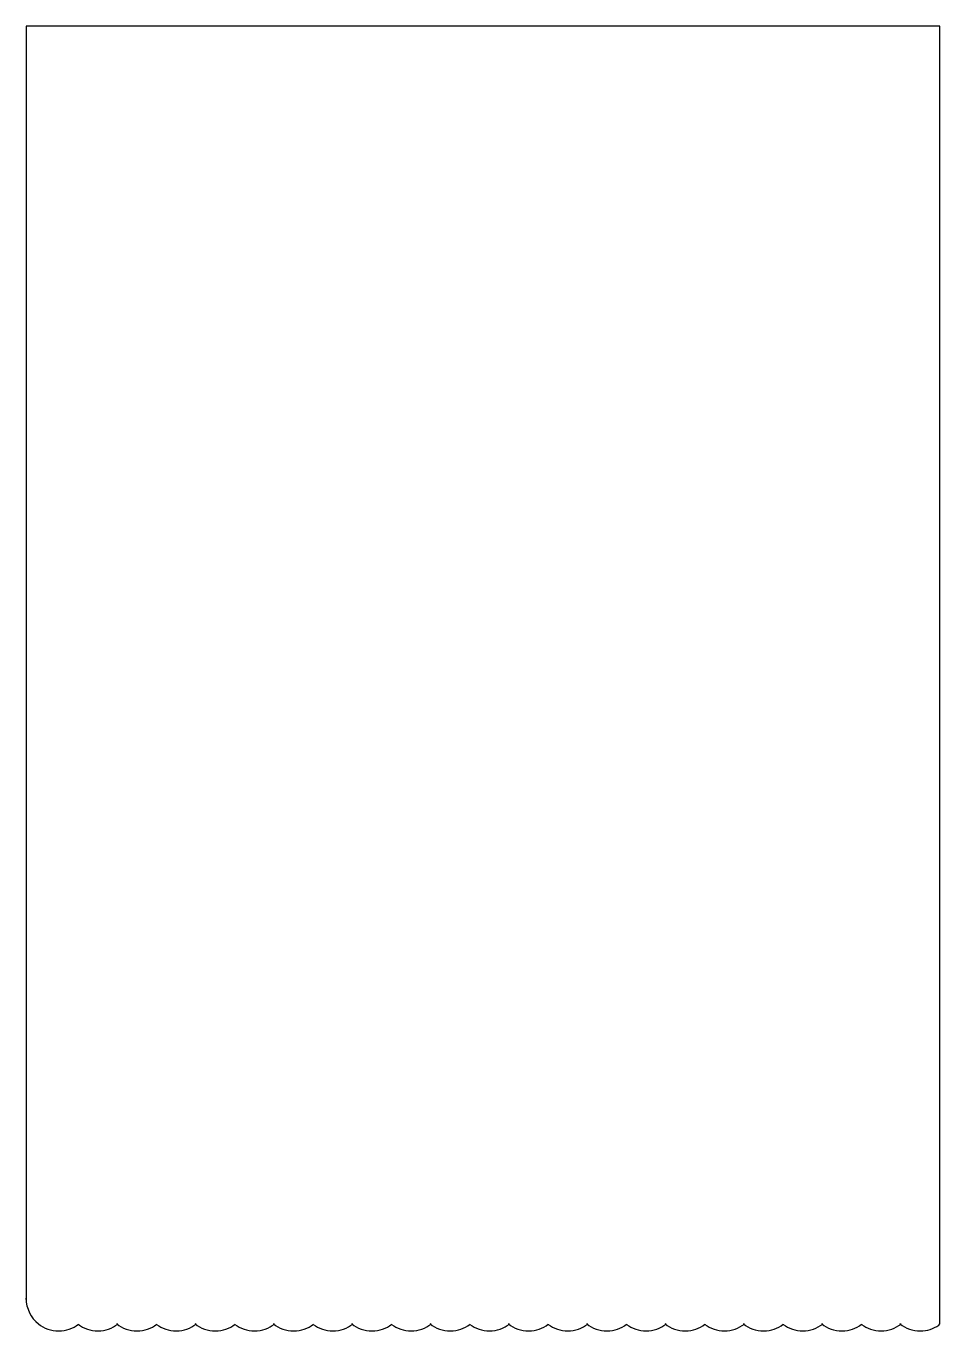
# Model space of a CAD drawing. Header units: centimetres. Extents: x -6.7 to 6.7, y -9.5 to 9.5.
import ezdxf

# ---------------------------------------------------------------- set-up
doc = ezdxf.new("R2010")
doc.units = ezdxf.units.CM
doc.header["$MEASUREMENT"] = 0
doc.layers.add('Camada 1', color=7, linetype='Continuous')

msp = doc.modelspace()

# ---------------------------------------------------------------- linework, layer by layer
at = {"layer": 'Camada 1'}
for points, knots in [([(-0.75774, -9.42429), (-0.83804, -9.48604), (-0.93861, -9.52277), (-1.04772, -9.52277), (-1.04772, -9.52277), (-1.15482, -9.52277), (-1.25367, -9.48742), (-1.33323, -9.42773), (-1.33323, -9.42773), (-1.33323, -9.42773), (-1.33249, -9.4268), (-1.33249, -9.4268), (-1.33249, -9.4268), (-1.41226, -9.48702), (-1.51159, -9.52276), (-1.61922, -9.52276), (-1.61922, -9.52276), (-1.73132, -9.52276), (-1.83441, -9.484), (-1.91577, -9.41918), (-1.91577, -9.41918), (-1.91577, -9.41918), (-1.90072, -9.42429), (-1.90072, -9.42429), (-1.90072, -9.42429), (-1.98105, -9.48604), (-2.08159, -9.52277), (-2.19073, -9.52277), (-2.19073, -9.52277), (-2.29783, -9.52277), (-2.39668, -9.48742), (-2.47624, -9.42773), (-2.47624, -9.42773), (-2.47624, -9.42773), (-2.4755, -9.4268), (-2.4755, -9.4268), (-2.4755, -9.4268), (-2.55527, -9.48702), (-2.6546, -9.52276), (-2.76223, -9.52276), (-2.76223, -9.52276), (-2.87433, -9.52276), (-2.97742, -9.484), (-3.05878, -9.41918), (-3.05878, -9.41918), (-3.05878, -9.41918), (-3.04373, -9.42429), (-3.04373, -9.42429), (-3.04373, -9.42429), (-3.12406, -9.48604), (-3.2246, -9.52277), (-3.33374, -9.52277), (-3.33374, -9.52277), (-3.44084, -9.52277), (-3.53969, -9.48742), (-3.61925, -9.42773), (-3.61925, -9.42773), (-3.61925, -9.42773), (-3.61851, -9.4268), (-3.61851, -9.4268), (-3.61851, -9.4268), (-3.69828, -9.48702), (-3.79761, -9.52276), (-3.90524, -9.52276), (-3.90524, -9.52276), (-4.01734, -9.52276), (-4.12043, -9.484), (-4.20179, -9.41918), (-4.20179, -9.41918), (-4.20179, -9.41918), (-4.18674, -9.42429), (-4.18674, -9.42429), (-4.18674, -9.42429), (-4.26707, -9.48604), (-4.36761, -9.52277), (-4.47675, -9.52277), (-4.47675, -9.52277), (-4.58385, -9.52277), (-4.6827, -9.48742), (-4.76226, -9.42773), (-4.76226, -9.42773), (-4.76226, -9.42773), (-4.76152, -9.4268), (-4.76152, -9.4268), (-4.76152, -9.4268), (-4.84129, -9.48702), (-4.94062, -9.52276), (-5.04825, -9.52276), (-5.04825, -9.52276), (-5.16035, -9.52276), (-5.26344, -9.484), (-5.3448, -9.41918), (-5.3448, -9.41918), (-5.3448, -9.41918), (-5.32975, -9.42429), (-5.32975, -9.42429), (-5.32975, -9.42429), (-5.41008, -9.48604), (-5.51062, -9.52277), (-5.61976, -9.52277), (-5.61976, -9.52277), (-5.72686, -9.52277), (-5.82571, -9.48742), (-5.90527, -9.42773), (-5.90527, -9.42773), (-5.90527, -9.42773), (-5.90453, -9.4268), (-5.90453, -9.4268), (-5.90453, -9.4268), (-5.9843, -9.48702), (-6.08363, -9.52276), (-6.19126, -9.52276), (-6.19126, -9.52276), (-6.30336, -9.52276), (-6.40645, -9.484), (-6.48781, -9.41918), (-6.48781, -9.41918), (-6.59731, -9.33192), (-6.6675, -9.19743), (-6.6675, -9.04651), (-6.6675, -9.04651), (-6.6675, -9.04651), (-6.6675, -9.06313), (-6.6675, -9.06313), (-6.6675, -9.06313), (-6.6675, -9.06313), (-6.6675, 9.52276), (-6.6675, 9.52276), (-6.6675, 9.52276), (-6.6675, 9.52276), (6.6675, 9.52276), (6.6675, 9.52276), (6.6675, 9.52276), (6.6675, 9.52276), (6.6675, -9.42141), (6.6675, -9.42141), (6.6675, -9.42141), (6.6675, -9.42141), (6.65118, -9.4393), (6.65118, -9.4393), (6.65118, -9.4393), (6.57456, -9.49198), (6.48179, -9.52278), (6.38181, -9.52278), (6.38181, -9.52278), (6.26971, -9.52278), (6.16662, -9.48402), (6.08526, -9.4192), (6.08526, -9.4192), (6.08526, -9.4192), (6.10029, -9.42431), (6.10029, -9.42431), (6.10029, -9.42431), (6.01999, -9.48606), (5.91942, -9.52279), (5.81028, -9.52279), (5.81028, -9.52279), (5.70318, -9.52279), (5.60433, -9.48744), (5.52477, -9.42775), (5.52477, -9.42775), (5.52477, -9.42775), (5.52551, -9.42682), (5.52551, -9.42682), (5.52551, -9.42682), (5.44574, -9.48704), (5.34641, -9.52278), (5.23878, -9.52278), (5.23878, -9.52278), (5.12668, -9.52278), (5.02359, -9.48402), (4.94223, -9.4192), (4.94223, -9.4192), (4.94223, -9.4192), (4.95726, -9.42431), (4.95726, -9.42431), (4.95726, -9.42431), (4.87696, -9.48606), (4.77639, -9.52279), (4.66725, -9.52279), (4.66725, -9.52279), (4.56015, -9.52279), (4.4613, -9.48744), (4.38174, -9.42775), (4.38174, -9.42775), (4.38174, -9.42775), (4.38248, -9.42682), (4.38248, -9.42682), (4.38248, -9.42682), (4.30271, -9.48704), (4.20338, -9.52278), (4.09575, -9.52278), (4.09575, -9.52278), (3.98365, -9.52278), (3.88056, -9.48402), (3.7992, -9.4192), (3.7992, -9.4192), (3.7992, -9.4192), (3.81423, -9.42431), (3.81423, -9.42431), (3.81423, -9.42431), (3.73393, -9.48606), (3.63336, -9.52279), (3.52422, -9.52279), (3.52422, -9.52279), (3.41712, -9.52279), (3.31827, -9.48744), (3.23871, -9.42775), (3.23871, -9.42775), (3.23871, -9.42775), (3.23945, -9.42682), (3.23945, -9.42682), (3.23945, -9.42682), (3.15968, -9.48704), (3.06035, -9.52278), (2.95272, -9.52278), (2.95272, -9.52278), (2.84062, -9.52278), (2.73753, -9.48402), (2.65617, -9.4192), (2.65617, -9.4192), (2.65617, -9.4192), (2.6712, -9.42431), (2.6712, -9.42431), (2.6712, -9.42431), (2.5909, -9.48606), (2.49033, -9.52279), (2.38119, -9.52279), (2.38119, -9.52279), (2.27409, -9.52279), (2.17524, -9.48744), (2.09568, -9.42775), (2.09568, -9.42775), (2.09568, -9.42775), (2.09642, -9.42682), (2.09642, -9.42682), (2.09642, -9.42682), (2.01665, -9.48704), (1.91732, -9.52278), (1.80969, -9.52278), (1.80969, -9.52278), (1.69759, -9.52278), (1.5945, -9.48402), (1.51314, -9.4192), (1.51314, -9.4192), (1.51314, -9.4192), (1.52817, -9.42431), (1.52817, -9.42431), (1.52817, -9.42431), (1.44787, -9.48606), (1.3473, -9.52279), (1.23816, -9.52279), (1.23816, -9.52279), (1.13106, -9.52279), (1.03221, -9.48744), (0.95265, -9.42775), (0.95265, -9.42775), (0.95265, -9.42775), (0.95339, -9.42682), (0.95339, -9.42682), (0.95339, -9.42682), (0.87362, -9.48704), (0.77429, -9.52278), (0.66666, -9.52278), (0.66666, -9.52278), (0.55456, -9.52278), (0.45147, -9.48402), (0.37011, -9.4192), (0.37011, -9.4192), (0.37011, -9.4192), (0.38514, -9.42431), (0.38514, -9.42431), (0.38514, -9.42431), (0.30484, -9.48606), (0.20427, -9.52279), (0.09513, -9.52279), (0.09513, -9.52279), (-0.01197, -9.52279), (-0.11082, -9.48744), (-0.19038, -9.42775), (-0.19038, -9.42775), (-0.19038, -9.42775), (-0.18964, -9.42682), (-0.18964, -9.42682), (-0.18964, -9.42682), (-0.26941, -9.48704), (-0.36874, -9.52278), (-0.47637, -9.52278), (-0.47637, -9.52278), (-0.58847, -9.52278), (-0.69156, -9.48402), (-0.77292, -9.4192), (-0.77292, -9.4192), (-0.77292, -9.4192), (-0.75774, -9.42429), (-0.75774, -9.42429)], [0, 0, 0, 0, 0.01333333, 0.01333333, 0.01333333, 0.01333333, 0.02666667, 0.02666667, 0.02666667, 0.02666667, 0.04, 0.04, 0.04, 0.04, 0.05333333, 0.05333333, 0.05333333, 0.05333333, 0.06666667, 0.06666667, 0.06666667, 0.06666667, 0.08, 0.08, 0.08, 0.08, 0.09333333, 0.09333333, 0.09333333, 0.09333333, 0.10666667, 0.10666667, 0.10666667, 0.10666667, 0.12, 0.12, 0.12, 0.12, 0.13333333, 0.13333333, 0.13333333, 0.13333333, 0.14666667, 0.14666667, 0.14666667, 0.14666667, 0.16, 0.16, 0.16, 0.16, 0.17333333, 0.17333333, 0.17333333, 0.17333333, 0.18666667, 0.18666667, 0.18666667, 0.18666667, 0.2, 0.2, 0.2, 0.2, 0.21333333, 0.21333333, 0.21333333, 0.21333333, 0.22666667, 0.22666667, 0.22666667, 0.22666667, 0.24, 0.24, 0.24, 0.24, 0.25333333, 0.25333333, 0.25333333, 0.25333333, 0.26666667, 0.26666667, 0.26666667, 0.26666667, 0.28, 0.28, 0.28, 0.28, 0.29333333, 0.29333333, 0.29333333, 0.29333333, 0.30666667, 0.30666667, 0.30666667, 0.30666667, 0.32, 0.32, 0.32, 0.32, 0.33333333, 0.33333333, 0.33333333, 0.33333333, 0.34666667, 0.34666667, 0.34666667, 0.34666667, 0.36, 0.36, 0.36, 0.36, 0.37333333, 0.37333333, 0.37333333, 0.37333333, 0.38666667, 0.38666667, 0.38666667, 0.38666667, 0.4, 0.4, 0.4, 0.4, 0.41333333, 0.41333333, 0.41333333, 0.41333333, 0.42666667, 0.42666667, 0.42666667, 0.42666667, 0.44, 0.44, 0.44, 0.44, 0.45333333, 0.45333333, 0.45333333, 0.45333333, 0.46666667, 0.46666667, 0.46666667, 0.46666667, 0.48, 0.48, 0.48, 0.48, 0.49333333, 0.49333333, 0.49333333, 0.49333333, 0.50666667, 0.50666667, 0.50666667, 0.50666667, 0.52, 0.52, 0.52, 0.52, 0.53333333, 0.53333333, 0.53333333, 0.53333333, 0.54666667, 0.54666667, 0.54666667, 0.54666667, 0.56, 0.56, 0.56, 0.56, 0.57333333, 0.57333333, 0.57333333, 0.57333333, 0.58666667, 0.58666667, 0.58666667, 0.58666667, 0.6, 0.6, 0.6, 0.6, 0.61333333, 0.61333333, 0.61333333, 0.61333333, 0.62666667, 0.62666667, 0.62666667, 0.62666667, 0.64, 0.64, 0.64, 0.64, 0.65333333, 0.65333333, 0.65333333, 0.65333333, 0.66666667, 0.66666667, 0.66666667, 0.66666667, 0.68, 0.68, 0.68, 0.68, 0.69333333, 0.69333333, 0.69333333, 0.69333333, 0.70666667, 0.70666667, 0.70666667, 0.70666667, 0.72, 0.72, 0.72, 0.72, 0.73333333, 0.73333333, 0.73333333, 0.73333333, 0.74666667, 0.74666667, 0.74666667, 0.74666667, 0.76, 0.76, 0.76, 0.76, 0.77333333, 0.77333333, 0.77333333, 0.77333333, 0.78666667, 0.78666667, 0.78666667, 0.78666667, 0.8, 0.8, 0.8, 0.8, 0.81333333, 0.81333333, 0.81333333, 0.81333333, 0.82666667, 0.82666667, 0.82666667, 0.82666667, 0.84, 0.84, 0.84, 0.84, 0.85333333, 0.85333333, 0.85333333, 0.85333333, 0.86666667, 0.86666667, 0.86666667, 0.86666667, 0.88, 0.88, 0.88, 0.88, 0.89333333, 0.89333333, 0.89333333, 0.89333333, 0.90666667, 0.90666667, 0.90666667, 0.90666667, 0.92, 0.92, 0.92, 0.92, 0.93333333, 0.93333333, 0.93333333, 0.93333333, 0.94666667, 0.94666667, 0.94666667, 0.94666667, 0.96, 0.96, 0.96, 0.96, 0.97333333, 0.97333333, 0.97333333, 0.97333333, 1, 1, 1, 1]), ([(-0.75774, -9.42429), (-0.75774, -9.42429), (-0.75774, -9.42429), (-0.75774, -9.42429), (-0.75774, -9.42429), (-0.75774, -9.42429), (-0.75774, -9.42429), (-0.75774, -9.42429)], [0, 0, 0, 0, 0.33333333, 0.33333333, 0.33333333, 0.33333333, 1, 1, 1, 1])]:
    msp.add_open_spline(points, degree=3, knots=knots, dxfattribs=at)

doc.saveas('drawing.dxf')
